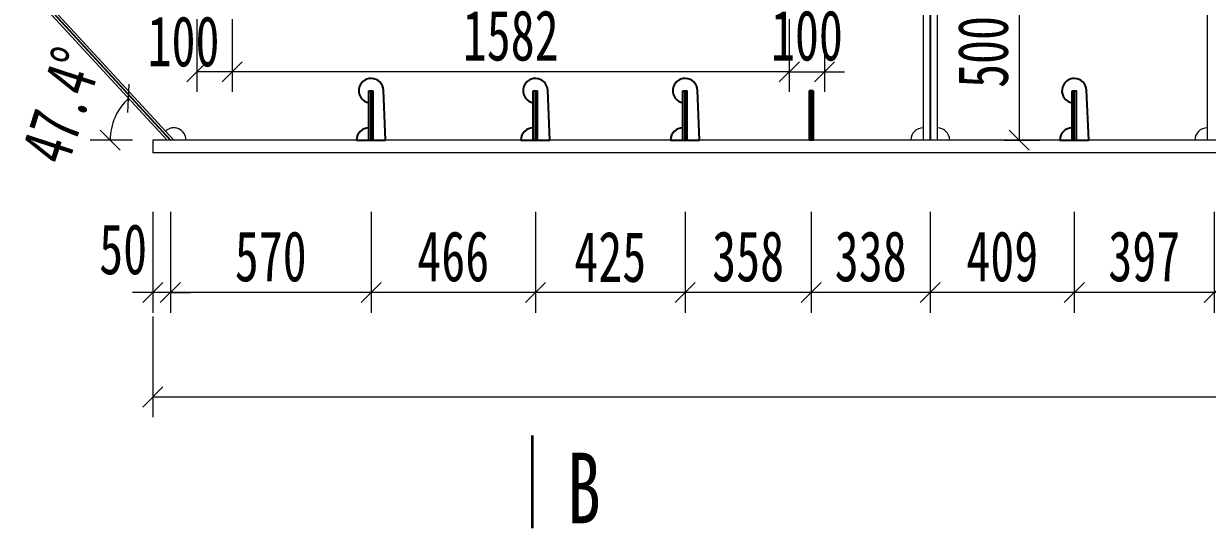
# Model space of a CAD drawing. Header units: millimetres. Extents: x -89049 to 410567, y -307459 to -100425.
# Drawn here: x 155199 to 158559, y -145371 to -143940 of the extents above; entities that cross this region are included whole.
import ezdxf
from ezdxf.enums import TextEntityAlignment as Align

# ---------------------------------------------------------------- set-up
doc = ezdxf.new("R2010")
doc.units = ezdxf.units.MM
doc.layers.get('Defpoints').update_dxf_attribs({"color": 8})
for name, color, linetype, lineweight in [('文字', 7, 'Continuous', 15), ('粗线', 3, 'Continuous', 35), ('细实线', 4, 'Continuous', 15), ('钢板粗线', 1, 'Continuous', 25), ('钢板细线', 6, 'Continuous', 15)]:
    doc.layers.add(name, color=color, linetype=linetype, lineweight=lineweight)
doc.styles.add('111', font='', dxfattribs={"width": 0.7})
doc.styles.add('BM_Dim', font='', dxfattribs={"width": 0.85})
doc.styles.get('111').set_extended_font_data('仿宋_GB2312')
doc.styles.get('BM_Dim').set_extended_font_data('仿宋_GB2312')
doc.dimstyles.new('200', dxfattribs={"dimscale": 0, "dimtxt": 2.5, "dimasz": 1, "dimexe": 1, "dimexo": 1, "dimgap": 0.6, "dimtad": 1, "dimdec": 0, "dimdsep": 46, "dimtxsty": '111', "dimblk": 'OBLIQUE', "dimcen": 0, "dimclrd": 4, "dimclre": 4, "dimclrt": 4, "dimadec": 1, "dimazin": 2, "dimtfac": 1, "dimtdec": 0, "dimtix": 1, "dimtmove": 2, "dimatfit": 3, "dimfxl": 4, "dimfxlon": 1, "dimtolj": 1, "dimlwd": -1, "dimlwe": -1, "dimarcsym": 0})

# ---------------------------------------------------------------- blocks, each defined once
blk = doc.blocks.new('_Oblique')
at = {"color": 0, "linetype": 'ByBlock', "lineweight": -2}
blk.add_line((-0.5, -0.5), (0.5, 0.5), dxfattribs=at)
blk = doc.blocks.new('*D3425')
at = {"layer": 'Defpoints', "color": 0, "transparency": 16777216}
for p in [(157076.9, -144291.8), (157434.9, -144283.7), (157076.9, -144702.4)]:
    blk.add_point(p, dxfattribs=at)
at = {"layer": '细实线', "color": 4, "transparency": 16777216}
for p, q in [((157076.9, -144473.9), (157076.9, -144759.6)), ((157434.9, -144473.9), (157434.9, -144759.6)), ((157434.9, -144702.4), (157076.9, -144702.4))]:
    blk.add_line(p, q, dxfattribs=at)
at = {"layer": '细实线', "color": 4, "transparency": 16777216, "xscale": 57.14285714285715, "yscale": 57.14285714285715, "zscale": 57.14285714285715, "rotation": 180}
blk.add_blockref('_Oblique', (157076.9, -144702.4), dxfattribs=at)
at = {"layer": '细实线', "color": 4, "transparency": 16777216, "xscale": 57.14285714285715, "yscale": 57.14285714285715, "zscale": 57.14285714285715}
blk.add_blockref('_Oblique', (157434.9, -144702.4), dxfattribs=at)
at = {"layer": '细实线', "color": 4, "transparency": 16777216, "insert": (157255.9, -144600.2), "char_height": 142.86, "attachment_point": 5, "style": '111'}
blk.add_mtext('\\A1;358', dxfattribs=at)
blk = doc.blocks.new('*D3429')
at = {"layer": 'Defpoints', "color": 0, "transparency": 16777216}
for p in [(158181.6, -144270.1), (158579, -144270.1), (158181.6, -144702.4)]:
    blk.add_point(p, dxfattribs=at)
at = {"layer": '细实线', "color": 4, "transparency": 16777216}
for p, q in [((158181.6, -144473.9), (158181.6, -144759.6)), ((158579, -144473.9), (158579, -144759.6)), ((158579, -144702.4), (158181.6, -144702.4))]:
    blk.add_line(p, q, dxfattribs=at)
at = {"layer": '细实线', "color": 4, "transparency": 16777216, "xscale": 57.14285714285715, "yscale": 57.14285714285715, "zscale": 57.14285714285715, "rotation": 180}
blk.add_blockref('_Oblique', (158181.6, -144702.4), dxfattribs=at)
at = {"layer": '细实线', "color": 4, "transparency": 16777216, "xscale": 57.14285714285715, "yscale": 57.14285714285715, "zscale": 57.14285714285715}
blk.add_blockref('_Oblique', (158579, -144702.4), dxfattribs=at)
at = {"layer": '细实线', "color": 4, "transparency": 16777216, "insert": (158380.3, -144600.2), "char_height": 142.86, "attachment_point": 5, "style": '111'}
blk.add_mtext('\\A1;397', dxfattribs=at)
blk = doc.blocks.new('*D3430')
at = {"layer": 'Defpoints', "color": 0, "transparency": 16777216}
for p in [(155565.8, -144306.1), (163386.1, -144306.1), (155565.8, -144998.6)]:
    blk.add_point(p, dxfattribs=at)
at = {"layer": '细实线', "color": 4, "transparency": 16777216}
for p, q in [((155565.8, -144770), (155565.8, -145055.7)), ((163386.1, -144770), (163386.1, -145055.7)), ((163386.1, -144998.6), (155565.8, -144998.6))]:
    blk.add_line(p, q, dxfattribs=at)
at = {"layer": '细实线', "color": 4, "transparency": 16777216, "xscale": 57.14285714285715, "yscale": 57.14285714285715, "zscale": 57.14285714285715, "rotation": 180}
blk.add_blockref('_Oblique', (155565.8, -144998.6), dxfattribs=at)
at = {"layer": '细实线', "color": 4, "transparency": 16777216, "xscale": 57.14285714285715, "yscale": 57.14285714285715, "zscale": 57.14285714285715}
blk.add_blockref('_Oblique', (163386.1, -144998.6), dxfattribs=at)
at = {"layer": '细实线', "color": 4, "transparency": 16777216, "insert": (159476, -144896.3), "char_height": 142.86, "attachment_point": 5, "style": '111'}
blk.add_mtext('\\A1;7820', dxfattribs=at)
blk = doc.blocks.new('*D3431')
at = {"layer": 'Defpoints', "color": 0, "transparency": 16777216}
for p in [(155691.2, -143870.1), (155791.2, -143870.1), (155691.2, -144076.4)]:
    blk.add_point(p, dxfattribs=at)
at = {"layer": '细实线', "color": 4, "transparency": 16777216}
for p, q in [((155691.2, -143927.2), (155691.2, -144133.5)), ((155791.2, -143927.2), (155791.2, -144133.5)), ((155791.2, -144076.4), (155691.2, -144076.4))]:
    blk.add_line(p, q, dxfattribs=at)
at = {"layer": '细实线', "color": 4, "transparency": 16777216, "xscale": 57.14285714285715, "yscale": 57.14285714285715, "zscale": 57.14285714285715, "rotation": 180}
blk.add_blockref('_Oblique', (155691.2, -144076.4), dxfattribs=at)
at = {"layer": '细实线', "color": 4, "transparency": 16777216, "xscale": 57.14285714285715, "yscale": 57.14285714285715, "zscale": 57.14285714285715}
blk.add_blockref('_Oblique', (155791.2, -144076.4), dxfattribs=at)
at = {"layer": '细实线', "color": 4, "transparency": 16777216, "insert": (155653.1, -143990.7), "char_height": 142.86, "attachment_point": 5, "style": '111'}
blk.add_mtext('\\A1;100', dxfattribs=at)
blk = doc.blocks.new('*D3433')
at = {"layer": 'Defpoints', "color": 0, "transparency": 16777216}
for p in [(157772.7, -144270.1), (158181.6, -144270.1), (157772.7, -144702.4)]:
    blk.add_point(p, dxfattribs=at)
at = {"layer": '细实线', "color": 4, "transparency": 16777216}
for p, q in [((157772.7, -144473.9), (157772.7, -144759.6)), ((158181.6, -144473.9), (158181.6, -144759.6)), ((158181.6, -144702.4), (157772.7, -144702.4))]:
    blk.add_line(p, q, dxfattribs=at)
at = {"layer": '细实线', "color": 4, "transparency": 16777216, "xscale": 57.14285714285715, "yscale": 57.14285714285715, "zscale": 57.14285714285715, "rotation": 180}
blk.add_blockref('_Oblique', (157772.7, -144702.4), dxfattribs=at)
at = {"layer": '细实线', "color": 4, "transparency": 16777216, "xscale": 57.14285714285715, "yscale": 57.14285714285715, "zscale": 57.14285714285715}
blk.add_blockref('_Oblique', (158181.6, -144702.4), dxfattribs=at)
at = {"layer": '细实线', "color": 4, "transparency": 16777216, "insert": (157977.2, -144600.2), "char_height": 142.86, "attachment_point": 5, "style": '111'}
blk.add_mtext('\\A1;409', dxfattribs=at)
blk = doc.blocks.new('*D3439')
at = {"layer": 'Defpoints', "color": 0, "transparency": 16777216}
for p in [(155791.2, -143870.1), (157372.7, -143870.1), (155791.2, -144076.4)]:
    blk.add_point(p, dxfattribs=at)
at = {"layer": '细实线', "color": 4, "transparency": 16777216}
for p, q in [((155791.2, -143927.2), (155791.2, -144133.5)), ((157372.7, -143927.2), (157372.7, -144133.5)), ((157372.7, -144076.4), (155791.2, -144076.4))]:
    blk.add_line(p, q, dxfattribs=at)
at = {"layer": '细实线', "color": 4, "transparency": 16777216, "xscale": 57.14285714285715, "yscale": 57.14285714285715, "zscale": 57.14285714285715, "rotation": 180}
blk.add_blockref('_Oblique', (155791.2, -144076.4), dxfattribs=at)
at = {"layer": '细实线', "color": 4, "transparency": 16777216, "xscale": 57.14285714285715, "yscale": 57.14285714285715, "zscale": 57.14285714285715}
blk.add_blockref('_Oblique', (157372.7, -144076.4), dxfattribs=at)
at = {"layer": '细实线', "color": 4, "transparency": 16777216, "insert": (156581.9, -143974.1), "char_height": 142.86, "attachment_point": 5, "style": '111'}
blk.add_mtext('\\A1;1582', dxfattribs=at)
blk = doc.blocks.new('*D3440')
at = {"layer": 'Defpoints', "color": 0, "transparency": 16777216}
for p in [(157372.7, -143870.1), (157472.7, -143870.1), (157472.7, -144076.4)]:
    blk.add_point(p, dxfattribs=at)
at = {"layer": '细实线', "color": 4, "transparency": 16777216}
for p, q in [((157372.7, -143927.2), (157372.7, -144133.5)), ((157472.7, -143927.2), (157472.7, -144133.5)), ((157372.7, -144076.4), (157315.5, -144076.4)), ((157372.7, -144076.4), (157472.7, -144076.4)), ((157472.7, -144076.4), (157529.8, -144076.4))]:
    blk.add_line(p, q, dxfattribs=at)
at = {"layer": '细实线', "color": 4, "transparency": 16777216, "xscale": 57.14285714285715, "yscale": 57.14285714285715, "zscale": 57.14285714285715}
blk.add_blockref('_Oblique', (157372.7, -144076.4), dxfattribs=at)
at = {"layer": '细实线', "color": 4, "transparency": 16777216, "xscale": 57.14285714285715, "yscale": 57.14285714285715, "zscale": 57.14285714285715, "rotation": 180}
blk.add_blockref('_Oblique', (157472.7, -144076.4), dxfattribs=at)
at = {"layer": '细实线', "color": 4, "transparency": 16777216, "insert": (157422.7, -143974.1), "char_height": 142.86, "attachment_point": 5, "style": '111'}
blk.add_mtext('\\A1;100', dxfattribs=at)
blk = doc.blocks.new('*D3478')
at = {"layer": 'Defpoints', "color": 0, "transparency": 16777216}
for p in [(158579, -144270.1), (158977, -144270.1), (158579, -144702.4)]:
    blk.add_point(p, dxfattribs=at)
at = {"layer": '细实线', "color": 4, "transparency": 16777216}
for p, q in [((158579, -144473.9), (158579, -144759.6)), ((158977, -144473.9), (158977, -144759.6)), ((158977, -144702.4), (158579, -144702.4))]:
    blk.add_line(p, q, dxfattribs=at)
at = {"layer": '细实线', "color": 4, "transparency": 16777216, "xscale": 57.14285714285715, "yscale": 57.14285714285715, "zscale": 57.14285714285715, "rotation": 180}
blk.add_blockref('_Oblique', (158579, -144702.4), dxfattribs=at)
at = {"layer": '细实线', "color": 4, "transparency": 16777216, "xscale": 57.14285714285715, "yscale": 57.14285714285715, "zscale": 57.14285714285715}
blk.add_blockref('_Oblique', (158977, -144702.4), dxfattribs=at)
at = {"layer": '细实线', "color": 4, "transparency": 16777216, "insert": (158778, -144600.2), "char_height": 142.86, "attachment_point": 5, "style": '111'}
blk.add_mtext('\\A1;398', dxfattribs=at)
blk = doc.blocks.new('12-140加劲 有过焊孔')
at = {"layer": 'Defpoints'}
blk.add_line((0, 0), (0, 140), dxfattribs=at)
at = {"layer": '钢板粗线', "color": 7}
for p, q in [((-6, 0), (-6, 140)), ((-6, 140), (6, 140)), ((6, 0), (6, 140)), ((41, 0), (35, 141.5)), ((-41, 0), (41, 0))]:
    blk.add_line(p, q, dxfattribs=at)
for centre, start, end in [((0, 140), 2.441, 260.1291), ((-6, 0), 90, 180)]:
    blk.add_arc(centre, 35, start, end, dxfattribs=at)
blk = doc.blocks.new('*D3487')
at = {"layer": 'Defpoints', "color": 0, "transparency": 16777216}
for p in [(157772.7, -144270.1), (157434.9, -144283.7), (157434.9, -144702.4)]:
    blk.add_point(p, dxfattribs=at)
at = {"layer": '细实线', "color": 4, "transparency": 16777216}
for p, q in [((157434.9, -144473.9), (157434.9, -144759.6)), ((157772.7, -144473.9), (157772.7, -144759.6)), ((157772.7, -144702.4), (157434.9, -144702.4))]:
    blk.add_line(p, q, dxfattribs=at)
at = {"layer": '细实线', "color": 4, "transparency": 16777216, "xscale": 57.14285714285715, "yscale": 57.14285714285715, "zscale": 57.14285714285715, "rotation": 180}
blk.add_blockref('_Oblique', (157434.9, -144702.4), dxfattribs=at)
at = {"layer": '细实线', "color": 4, "transparency": 16777216, "xscale": 57.14285714285715, "yscale": 57.14285714285715, "zscale": 57.14285714285715}
blk.add_blockref('_Oblique', (157772.7, -144702.4), dxfattribs=at)
at = {"layer": '细实线', "color": 4, "transparency": 16777216, "insert": (157603.8, -144600.2), "char_height": 142.86, "attachment_point": 5, "style": '111'}
blk.add_mtext('\\A1;338', dxfattribs=at)
blk = doc.blocks.new('*D3488')
at = {"layer": 'Defpoints', "color": 0, "transparency": 16777216}
for p in [(156652, -144296.7), (157076.9, -144291.8), (156652, -144702.4)]:
    blk.add_point(p, dxfattribs=at)
at = {"layer": '细实线', "color": 4, "transparency": 16777216}
for p, q in [((156652, -144473.9), (156652, -144759.6)), ((157076.9, -144473.9), (157076.9, -144759.6)), ((157076.9, -144702.4), (156652, -144702.4))]:
    blk.add_line(p, q, dxfattribs=at)
at = {"layer": '细实线', "color": 4, "transparency": 16777216, "xscale": 57.14285714285715, "yscale": 57.14285714285715, "zscale": 57.14285714285715, "rotation": 180}
blk.add_blockref('_Oblique', (156652, -144702.4), dxfattribs=at)
at = {"layer": '细实线', "color": 4, "transparency": 16777216, "xscale": 57.14285714285715, "yscale": 57.14285714285715, "zscale": 57.14285714285715}
blk.add_blockref('_Oblique', (157076.9, -144702.4), dxfattribs=at)
at = {"layer": '细实线', "color": 4, "transparency": 16777216, "insert": (156864.4, -144601.7), "char_height": 142.86, "attachment_point": 5, "style": '111'}
blk.add_mtext('\\A1;425', dxfattribs=at)
blk = doc.blocks.new('*D3489')
at = {"layer": 'Defpoints', "color": 0, "transparency": 16777216}
for p in [(155565.8, -144270.1), (155615.8, -144270.1), (155565.8, -144702.4)]:
    blk.add_point(p, dxfattribs=at)
at = {"layer": '细实线', "color": 4, "transparency": 16777216}
for p, q in [((155565.8, -144473.9), (155565.8, -144759.6)), ((155615.8, -144473.9), (155615.8, -144759.6)), ((155565.8, -144702.4), (155508.6, -144702.4)), ((155615.8, -144702.4), (155565.8, -144702.4)), ((155615.8, -144702.4), (155672.9, -144702.4))]:
    blk.add_line(p, q, dxfattribs=at)
at = {"layer": '细实线', "color": 4, "transparency": 16777216, "xscale": 57.14285714285715, "yscale": 57.14285714285715, "zscale": 57.14285714285715}
blk.add_blockref('_Oblique', (155565.8, -144702.4), dxfattribs=at)
at = {"layer": '细实线', "color": 4, "transparency": 16777216, "xscale": 57.14285714285715, "yscale": 57.14285714285715, "zscale": 57.14285714285715, "rotation": 180}
blk.add_blockref('_Oblique', (155615.8, -144702.4), dxfattribs=at)
at = {"layer": '细实线', "color": 4, "transparency": 16777216, "insert": (155481.8, -144580.1), "char_height": 142.86, "attachment_point": 5, "style": '111'}
blk.add_mtext('\\A1;50', dxfattribs=at)
blk = doc.blocks.new('*D3495')
at = {"layer": 'Defpoints', "color": 0, "transparency": 16777216}
for p in [(153550.5, -142038.4), (155447.5, -144242.2), (155565.8, -144270.1), (155606.3, -144270.1), (162679.1, -144270.1)]:
    blk.add_point(p, dxfattribs=at)
at = {"layer": '细实线', "color": 4, "transparency": 16777216}
blk.add_line((155508.6, -144270.1), (155387.9, -144270.1), dxfattribs=at)
blk.add_arc((155606.3, -144270.1), 161.2, 132.6489, 180, dxfattribs=at)
at = {"layer": '细实线', "color": 4, "transparency": 16777216, "xscale": 57.14285714285715, "yscale": 57.14285714285715, "zscale": 57.14285714285715}
for p, rotation in [((155497.1, -144151.5), 42.64891912976078), ((155445.1, -144270.1), 270)]:
    blk.add_blockref('_Oblique', p, dxfattribs=dict(at, rotation=rotation))
at = {"layer": '细实线', "color": 4, "transparency": 16777216, "insert": (155307.6, -144172.2), "char_height": 142.857, "attachment_point": 5, "rotation": 71.8543, "style": '111'}
blk.add_mtext('\\A1;47.4%%d', dxfattribs=at)
blk = doc.blocks.new('12-140加劲 无过焊孔')
at = {"layer": 'Defpoints'}
blk.add_line((38946.6, 32076.7), (38946.6, 32216.7), dxfattribs=at)
at = {"layer": '钢板粗线', "color": 7}
for p, q in [((38940.6, 32076.7), (38940.6, 32216.7)), ((38940.6, 32216.7), (38952.6, 32216.7)), ((38952.6, 32076.7), (38952.6, 32216.7)), ((38940.6, 32076.7), (38952.6, 32076.7))]:
    blk.add_line(p, q, dxfattribs=at)
blk = doc.blocks.new('*D3503')
at = {"layer": 'Defpoints', "color": 0, "transparency": 16777216}
for p in [(156185.6, -144288.7), (156652, -144296.7), (156185.6, -144702.4)]:
    blk.add_point(p, dxfattribs=at)
at = {"layer": '细实线', "color": 4, "transparency": 16777216}
for p, q in [((156185.6, -144473.9), (156185.6, -144759.6)), ((156652, -144473.9), (156652, -144759.6)), ((156652, -144702.4), (156185.6, -144702.4))]:
    blk.add_line(p, q, dxfattribs=at)
at = {"layer": '细实线', "color": 4, "transparency": 16777216, "xscale": 57.14285714285715, "yscale": 57.14285714285715, "zscale": 57.14285714285715, "rotation": 180}
blk.add_blockref('_Oblique', (156185.6, -144702.4), dxfattribs=at)
at = {"layer": '细实线', "color": 4, "transparency": 16777216, "xscale": 57.14285714285715, "yscale": 57.14285714285715, "zscale": 57.14285714285715}
blk.add_blockref('_Oblique', (156652, -144702.4), dxfattribs=at)
at = {"layer": '细实线', "color": 4, "transparency": 16777216, "insert": (156418.8, -144600.2), "char_height": 142.86, "attachment_point": 5, "style": '111'}
blk.add_mtext('\\A1;466', dxfattribs=at)
blk = doc.blocks.new('*D3510')
at = {"layer": 'Defpoints', "color": 0, "transparency": 16777216}
for p in [(157925, -143770.1), (157925, -144270.1), (158025.3, -144270.1)]:
    blk.add_point(p, dxfattribs=at)
at = {"layer": '细实线', "color": 4, "transparency": 16777216}
for p, q in [((157982.1, -143770.1), (158082.5, -143770.1)), ((158025.3, -143770.1), (158025.3, -144270.1)), ((157982.1, -144270.1), (158082.5, -144270.1))]:
    blk.add_line(p, q, dxfattribs=at)
at = {"layer": '细实线', "color": 4, "transparency": 16777216, "xscale": 57.14285714285715, "yscale": 57.14285714285715, "zscale": 57.14285714285715}
for p, rotation in [((158025.3, -143770.1), 90), ((158025.3, -144270.1), 270)]:
    blk.add_blockref('_Oblique', p, dxfattribs=dict(at, rotation=rotation))
at = {"layer": '细实线', "color": 4, "transparency": 16777216, "insert": (157923.1, -144020.1), "char_height": 142.86, "attachment_point": 5, "rotation": 90, "style": '111'}
blk.add_mtext('\\A1;500', dxfattribs=at)
blk = doc.blocks.new('*D3511')
at = {"layer": 'Defpoints', "color": 0, "transparency": 16777216}
for p in [(155615.8, -144270.1), (156185.6, -144288.7), (155615.8, -144702.4)]:
    blk.add_point(p, dxfattribs=at)
at = {"layer": '细实线', "color": 4, "transparency": 16777216}
for p, q in [((155615.8, -144473.9), (155615.8, -144759.6)), ((156185.6, -144473.9), (156185.6, -144759.6)), ((156185.6, -144702.4), (155615.8, -144702.4))]:
    blk.add_line(p, q, dxfattribs=at)
at = {"layer": '细实线', "color": 4, "transparency": 16777216, "xscale": 57.14285714285715, "yscale": 57.14285714285715, "zscale": 57.14285714285715, "rotation": 180}
blk.add_blockref('_Oblique', (155615.8, -144702.4), dxfattribs=at)
at = {"layer": '细实线', "color": 4, "transparency": 16777216, "xscale": 57.14285714285715, "yscale": 57.14285714285715, "zscale": 57.14285714285715}
blk.add_blockref('_Oblique', (156185.6, -144702.4), dxfattribs=at)
at = {"layer": '细实线', "color": 4, "transparency": 16777216, "insert": (155900.7, -144600.2), "char_height": 142.86, "attachment_point": 5, "style": '111'}
blk.add_mtext('\\A1;570', dxfattribs=at)

msp = doc.modelspace()

# ---------------------------------------------------------------- linework, layer by layer
at = {"layer": 'Defpoints'}
msp.add_line((153538.7, -142015.2), (155615.8, -144270.1), dxfattribs=at)
at = {"layer": 'Defpoints', "color": 8}
msp.add_line((157772.7, -142073.6), (157772.7, -144270.1), dxfattribs=at)
at = {"layer": '粗线'}
msp.add_line((156643.4, -145370.8), (156643.4, -145107.5), dxfattribs=at)
at = {"layer": '钢板细线'}
for p, q in [((153544, -142031.2), (155606.3, -144270.1)), ((153563.2, -142031.4), (155625.3, -144270.1)), ((163386.1, -144270.1), (155565.8, -144270.1)), ((155565.8, -144270.1), (155565.8, -144306.1)), ((163386.1, -144306.1), (155565.8, -144306.1))]:
    msp.add_line(p, q, dxfattribs=at)
at = {"layer": '钢板细线', "color": 3}
for p, q in [((157752.7, -142073.4), (157752.7, -144270.1)), ((157792.7, -142073.8), (157792.7, -144270.1)), ((158559, -142081.4), (158559, -144270.1))]:
    msp.add_line(p, q, dxfattribs=at)
at = {"layer": '钢板细线'}
for centre, start, end in [((155625.3, -144270.1), 0, 132.5863), ((157752.7, -144270.1), 90, 180), ((157792.7, -144270.1), 0, 90), ((158559, -144270.1), 90, 180)]:
    msp.add_arc(centre, 35, start, end, dxfattribs=at)

# ---------------------------------------------------------------- block references
for name, p, rotation in [('12-140加劲 有过焊孔', (156185.6, -144270.1), 359.9999999999936), ('12-140加劲 有过焊孔', (156652, -144270.1), 359.9999999999936), ('12-140加劲 有过焊孔', (157076.9, -144270.1), 359.9999999999936), ('12-140加劲 有过焊孔', (158181.6, -144270.1), 359.9999999999935), ('12-140加劲 无过焊孔', (196381.4, -112053.4), 180.0000000000014)]:
    msp.add_blockref(name, p, dxfattribs=dict(at, rotation=rotation))

# ---------------------------------------------------------------- texts
at = {"layer": '文字', "style": 'BM_Dim', "width": 0.7}
msp.add_text('B', height=200, dxfattribs=at).set_placement((156790.1, -145356.5), align=Align.CENTER)

# ---------------------------------------------------------------- dimensions: what is measured, and where the dimension line sits
at = {"layer": '细实线'}
dim = msp.add_angular_dim_2l(base=(155447.5008, -144242.2453), line1=((153550.5473, -142038.3565), (155606.2635, -144270.1037)), line2=((162679.1439, -144270.1037), (155565.7806, -144270.1037)), dimstyle='200', override={"dimscale": 57.142857, "dimblk": 'Oblique'}, dxfattribs=at)
dim.commit()
dim.dimension.update_dxf_attribs({"geometry": '*D3495', "text_midpoint": (155307.5645, -144172.2103), "dimtype": 162})
dim = msp.add_linear_dim(base=(158025.3, -144270.1), p1=(157925, -143770.1), p2=(157925, -144270.1), angle=90, dimstyle='200', override={"dimscale": 57.142857, "dimblk": 'Oblique'}, dxfattribs=at)
dim.commit()
dim.dimension.update_dxf_attribs({"geometry": '*D3510', "text_midpoint": (157923.1, -144020.1)})
for base, p1, p2, picture, middle in [((155691.2, -144076.4), (155791.2, -143870.1), (155691.2, -143870.1), '*D3431', (155653.1, -143990.7)), ((155565.8, -144702.4), (155615.8, -144270.1), (155565.8, -144270.1), '*D3489', (155481.8, -144580.1))]:
    dim = msp.add_linear_dim(base=base, p1=p1, p2=p2, dimstyle='200', override={"dimscale": 57.142857, "dimblk": 'Oblique'}, dxfattribs=at)
    dim.commit()
    dim.dimension.update_dxf_attribs({"geometry": picture, "text_midpoint": middle, "dimtype": 160})
for base, p1, p2, override, picture, middle in [((155791.1647, -144076.3848), (157372.6865, -143870.1037), (155791.1647, -143870.1037), {"dimscale": 57.142857, "dimblk": 'Oblique'}, '*D3439', (156581.9256, -143974.1454)), ((157472.7, -144076.4), (157372.7, -143870.1), (157472.7, -143870.1), {"dimscale": 57.142857, "dimblk": 'Oblique'}, '*D3440', (157422.7, -143974.1)), ((155615.8, -144702.4), (156185.6, -144288.7), (155615.8, -144270.1), {"dimscale": 57.142857, "dimtxsty": '111', "dimblk": 'Oblique'}, '*D3511', (155900.7, -144600.2)), ((157434.9, -144702.4), (157772.7, -144270.1), (157434.9, -144283.7), {"dimscale": 57.142857, "dimtxsty": '111', "dimblk": 'Oblique'}, '*D3487', (157603.8, -144600.2)), ((157772.7, -144702.4), (158181.6, -144270.1), (157772.7, -144270.1), {"dimscale": 57.142857, "dimblk": 'Oblique'}, '*D3433', (157977.2, -144600.2)), ((158181.6, -144702.4), (158579, -144270.1), (158181.6, -144270.1), {"dimscale": 57.142857, "dimtxsty": '111', "dimblk": 'Oblique'}, '*D3429', (158380.3, -144600.2)), ((158579, -144702.4), (158977, -144270.1), (158579, -144270.1), {"dimscale": 57.142857, "dimblk": 'Oblique'}, '*D3478', (158778, -144600.2)), ((155565.8, -144998.6), (163386.1, -144306.1), (155565.8, -144306.1), {"dimscale": 57.142857, "dimtxsty": '111', "dimblk": 'Oblique'}, '*D3430', (159476, -144896.3)), ((156185.6, -144702.4), (156652, -144296.7), (156185.6, -144288.7), {"dimscale": 57.142857, "dimtxsty": '111', "dimblk": 'Oblique'}, '*D3503', (156418.8, -144600.2)), ((156652, -144702.4), (157076.9, -144291.8), (156652, -144296.7), {"dimscale": 57.142857, "dimtxsty": '111', "dimblk": 'Oblique'}, '*D3488', (156864.4, -144601.7)), ((157076.9, -144702.4), (157434.9, -144283.7), (157076.9, -144291.8), {"dimscale": 57.142857, "dimblk": 'Oblique'}, '*D3425', (157255.9, -144600.2))]:
    dim = msp.add_linear_dim(base=base, p1=p1, p2=p2, dimstyle='200', override=override, dxfattribs=at)
    dim.commit()
    dim.dimension.update_dxf_attribs({"geometry": picture, "text_midpoint": middle})

doc.saveas('drawing.dxf')
